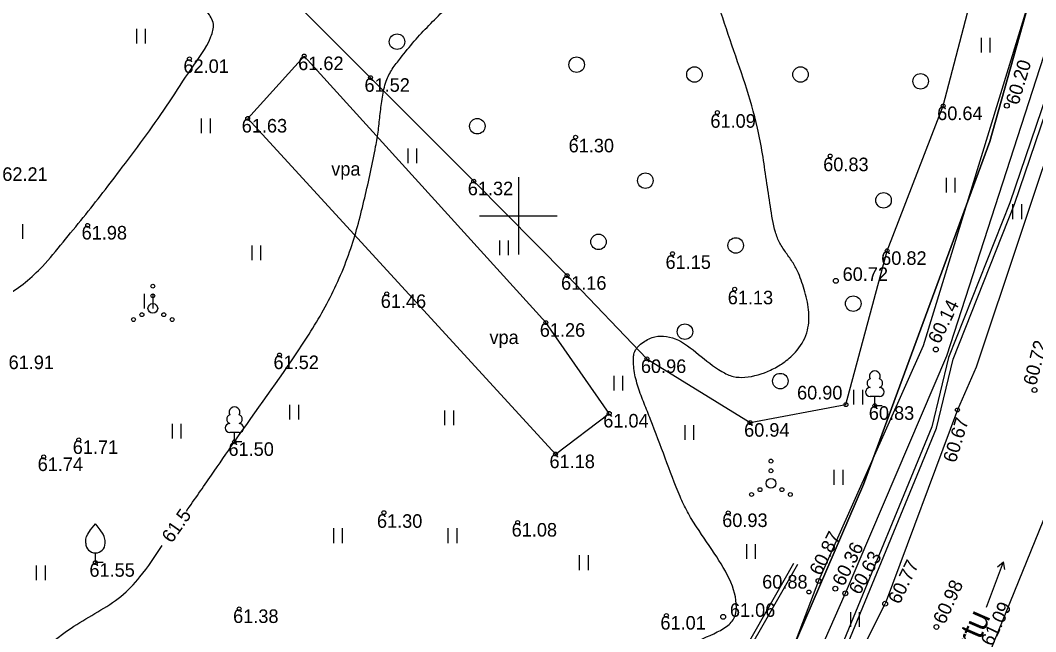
# Model space of a CAD drawing. Extents: x 643123 to 643699, y 6456101 to 6456901.
# Drawn here: x 643524.3 to 643576.7, y 6456278.5 to 6456310.1 of the extents above; entities that cross this region are included whole.
import ezdxf

# ---------------------------------------------------------------- set-up
doc = ezdxf.new("R2010")
doc.units = 0
for name, color, linetype in [('ELKAEV', 7, 'Continuous'), ('HALJASTUS', 7, 'Continuous'), ('KTRASS', 7, 'Continuous'), ('PIIR', 7, 'Continuous'), ('PUU', 7, 'Continuous'), ('SIRAJATIS', 7, 'Continuous'), ('SITRASS', 7, 'Continuous'), ('TEE', 7, 'Continuous'), ('VEEKOGU', 7, 'Continuous'), ('VORK', 7, 'Continuous'), ('VTRASS', 7, 'Continuous')]:
    doc.layers.add(name, color=color, linetype=linetype)

msp = doc.modelspace()

# ---------------------------------------------------------------- linework, layer by layer
at = {"layer": 'ELKAEV'}
for centre, radius in [((643533.021, 6456308.102), 0.1), ((643538.943, 6456308.247), 0.1), ((643542.366, 6456307.128), 0.1), ((643575.215, 6456305.682), 0.125), ((643560.27, 6456305.326), 0.1), ((643571.929, 6456305.667), 0.1), ((643536.029, 6456305.025), 0.1), ((643552.952, 6456304.056), 0.1), ((643566.094, 6456303.085), 0.1), ((643547.698, 6456301.786), 0.1), ((643527.765, 6456299.501), 0.1), ((643557.955, 6456298.041), 0.1), ((643569.038, 6456298.191), 0.1), ((643552.513, 6456296.908), 0.1), ((643566.388, 6456296.636), 0.125), ((643543.205, 6456295.967), 0.1), ((643561.166, 6456296.211), 0.1), ((643551.415, 6456294.48), 0.1), ((643571.551, 6456293.093), 0.125), ((643537.67, 6456292.81), 0.1), ((643556.635, 6456292.61), 0.1), ((643576.644, 6456291), 0.125), ((643566.909, 6456290.247), 0.1), ((643568.4, 6456290.19), 0.1), ((643572.664, 6456289.973), 0.1), ((643554.691, 6456289.794), 0.1), ((643561.962, 6456289.319), 0.1), ((643527.307, 6456288.43), 0.1), ((643535.345, 6456288.329), 0.1), ((643525.496, 6456287.547), 0.1), ((643551.917, 6456287.695), 0.1), ((643543.059, 6456284.67), 0.1), ((643560.832, 6456284.656), 0.1), ((643549.963, 6456284.162), 0.1), ((643528.168, 6456282.088), 0.1), ((643565.49, 6456281.143), 0.125), ((643564.998, 6456280.573), 0.1), ((643566.36, 6456280.745), 0.125), ((643566.877, 6456280.505), 0.125), ((643535.585, 6456279.701), 0.1), ((643568.931, 6456279.967), 0.125), ((643557.641, 6456279.359), 0.1), ((643560.569, 6456279.29), 0.125), ((643571.579, 6456278.77), 0.125)]:
    msp.add_circle(centre, radius, dxfattribs=at)
at = {"layer": 'HALJASTUS'}
for p, q in [((643530.285, 6456309.656), (643530.285, 6456308.895)), ((643530.74, 6456309.656), (643530.74, 6456308.895)), ((643573.888, 6456309.192), (643573.888, 6456308.431)), ((643574.343, 6456309.192), (643574.343, 6456308.431)), ((643533.631, 6456305.019), (643533.631, 6456304.258)), ((643534.086, 6456305.019), (643534.086, 6456304.258)), ((643544.29, 6456303.468), (643544.29, 6456302.707)), ((643544.745, 6456303.468), (643544.745, 6456302.707)), ((643572.079, 6456301.965), (643572.079, 6456301.204)), ((643572.534, 6456301.965), (643572.534, 6456301.204)), ((643575.509, 6456300.591), (643575.509, 6456299.83)), ((643575.964, 6456300.591), (643575.964, 6456299.83)), ((643524.411, 6456299.57), (643524.411, 6456298.809)), ((643536.238, 6456298.468), (643536.238, 6456297.707)), ((643536.693, 6456298.468), (643536.693, 6456297.707)), ((643549.026, 6456298.729), (643549.026, 6456297.968)), ((643549.481, 6456298.729), (643549.481, 6456297.968)), ((643530.676, 6456295.976), (643530.676, 6456295.214)), ((643531.131, 6456295.976), (643531.131, 6456295.214)), ((643554.923, 6456291.742), (643554.923, 6456290.981)), ((643555.378, 6456291.742), (643555.378, 6456290.981)), ((643567.3, 6456291.012), (643567.3, 6456290.251)), ((643567.755, 6456291.012), (643567.755, 6456290.251)), ((643538.193, 6456290.236), (643538.193, 6456289.475)), ((643538.648, 6456290.236), (643538.648, 6456289.475)), ((643546.188, 6456289.947), (643546.188, 6456289.186)), ((643546.643, 6456289.947), (643546.643, 6456289.186)), ((643532.125, 6456289.251), (643532.125, 6456288.49)), ((643532.58, 6456289.251), (643532.58, 6456288.49)), ((643558.585, 6456289.193), (643558.585, 6456288.432)), ((643559.04, 6456289.193), (643559.04, 6456288.432)), ((643566.29, 6456286.874), (643566.29, 6456286.113)), ((643566.745, 6456286.874), (643566.745, 6456286.113)), ((643540.452, 6456283.86), (643540.452, 6456283.099)), ((643540.907, 6456283.86), (643540.907, 6456283.099)), ((643546.362, 6456283.86), (643546.362, 6456283.099)), ((643546.817, 6456283.86), (643546.817, 6456283.099)), ((643561.772, 6456283.048), (643561.772, 6456282.287)), ((643562.227, 6456283.048), (643562.227, 6456282.287)), ((643553.14, 6456282.469), (643553.14, 6456281.707)), ((643553.595, 6456282.469), (643553.595, 6456281.707)), ((643525.115, 6456281.947), (643525.115, 6456281.186)), ((643525.57, 6456281.947), (643525.57, 6456281.186)), ((643567.138, 6456279.533), (643567.138, 6456278.772)), ((643567.593, 6456279.533), (643567.593, 6456278.772))]:
    msp.add_line(p, q, dxfattribs=at)
msp.add_lwpolyline([(643520.831, 6456332.115), (643525.852, 6456325.105), (643531.857, 6456321.335), (643531.245, 6456316.185), (643537.144, 6456312.362), (643542.366, 6456307.128), (643547.698, 6456301.786), (643552.513, 6456296.908), (643556.635, 6456292.61), (643561.962, 6456289.319), (643566.909, 6456290.247), (643569.038, 6456298.191), (643571.929, 6456305.667), (643573.749, 6456312.656), (643573.403, 6456319.688), (643571.034, 6456326.949), (643571.54, 6456331.086), (643567.742, 6456337.138), (643569.222, 6456340.06), (643574.379, 6456341.521), (643576.973, 6456347.632), (643580.796, 6456355.457), (643581.189, 6456359.236)], dxfattribs=at)
msp.add_lwpolyline([(643538.943, 6456308.247), (643536.029, 6456305.025), (643551.917, 6456287.695), (643554.691, 6456289.794), (643551.415, 6456294.48)], close=True, dxfattribs=at)
for centre, radius in [((643543.737, 6456308.984), 0.4), ((643553.006, 6456307.8), 0.4), ((643559.089, 6456307.292), 0.4), ((643564.564, 6456307.292), 0.4), ((643570.762, 6456306.941), 0.4), ((643547.879, 6456304.622), 0.4), ((643556.554, 6456301.814), 0.4), ((643568.851, 6456300.796), 0.4), ((643554.136, 6456298.651), 0.4), ((643561.218, 6456298.466), 0.4), ((643531.131, 6456296.364), 0.1), ((643531.131, 6456295.864), 0.1), ((643567.286, 6456295.463), 0.4), ((643531.131, 6456295.214), 0.25), ((643530.566, 6456294.889), 0.1), ((643531.696, 6456294.889), 0.1), ((643530.131, 6456294.639), 0.1), ((643532.131, 6456294.639), 0.1), ((643558.597, 6456294.014), 0.4), ((643563.521, 6456291.463), 0.4), ((643563.037, 6456287.332), 0.1), ((643563.037, 6456286.832), 0.1), ((643563.037, 6456286.182), 0.25), ((643562.472, 6456285.857), 0.1), ((643563.602, 6456285.857), 0.1), ((643562.037, 6456285.607), 0.1), ((643564.037, 6456285.607), 0.1)]:
    msp.add_circle(centre, radius, dxfattribs=at)
at = {"layer": 'KTRASS'}
msp.add_lwpolyline([(643614.48, 6456310.922), (643613.265, 6456312.066), (643608.115, 6456317.11), (643602.543, 6456322.644), (643599.806, 6456325.296), (643590.107, 6456328.128), (643582.285, 6456329.328), (643579.312, 6456315.078), (643577.541, 6456307.027), (643575.37, 6456300.675), (643572.207, 6456292.672), (643571.343, 6456289.105), (643566.673, 6456277.769), (643560.949, 6456267.631), (643554.377, 6456257.121), (643542.615, 6456240.326)], dxfattribs=at)
at = {"layer": 'PIIR'}
msp.add_lwpolyline([(643601.69, 6456488.57), (643584.91, 6456344.26), (643580.96, 6456327.41), (643574.34, 6456303.84), (643567.81, 6456286.13), (643560.24, 6456268.56), (643542.43, 6456244.32), (643539.8, 6456241.11), (643496, 6456188.8), (643482.7, 6456175.4), (643450.26, 6456136.43), (643424.59, 6456106.45), (643443.56, 6456101.2), (643445.58, 6456104.15), (643470.79, 6456136), (643484.53, 6456152.77), (643494.04, 6456163.38), (643509.04, 6456181.43), (643519.91, 6456194.43), (643549.38, 6456228.03), (643563.7, 6456247.27), (643572.63, 6456263.51), (643594.18, 6456323.66), (643606.2, 6456405.92)], dxfattribs=at)
msp.add_lwpolyline([(643542.43, 6456244.32), (643560.24, 6456268.56), (643567.81, 6456286.13), (643574.34, 6456303.84), (643580.96, 6456327.41), (643584.91, 6456344.26), (643459.95, 6456356.27)], close=True, dxfattribs=at)
at = {"layer": 'PUU'}
for p, q in [((643568.64, 6456290.665), (643568.16, 6456290.665)), ((643568.4, 6456290.19), (643568.4, 6456290.665)), ((643568.78, 6456290.19), (643568.4, 6456290.19)), ((643535.585, 6456288.804), (643535.105, 6456288.804)), ((643535.345, 6456288.329), (643535.345, 6456288.804)), ((643535.725, 6456288.329), (643535.345, 6456288.329)), ((643528.168, 6456282.088), (643528.168, 6456282.588)), ((643528.568, 6456282.088), (643528.168, 6456282.088))]:
    msp.add_line(p, q, dxfattribs=at)
for points in [[(643527.668, 6456283.088), (643527.668, 6456283.238), (643527.678, 6456283.303), (643527.713, 6456283.433), (643527.773, 6456283.553), (643527.918, 6456283.788), (643528.078, 6456283.993), (643528.168, 6456284.088)], [(643528.668, 6456283.088), (643528.668, 6456283.238), (643528.658, 6456283.303), (643528.623, 6456283.433), (643528.563, 6456283.553), (643528.418, 6456283.788), (643528.258, 6456283.993), (643528.168, 6456284.088)]]:
    msp.add_lwpolyline(points, dxfattribs=at)
for centre, radius, start, end in [((643568.4, 6456291.71), 0.277, 332.5799, 207.4201), ((643568.163, 6456290.902), 0.238, 90.0016, 269.3953), ((643568.23, 6456291.363), 0.233, 109.0217, 253.1415), ((643568.57, 6456291.363), 0.233, 286.8508, 70.9859), ((643568.637, 6456290.902), 0.238, 270.6047, 89.9984), ((643535.345, 6456289.849), 0.277, 332.5799, 207.4201), ((643535.175, 6456289.502), 0.233, 109.0217, 253.1415), ((643535.515, 6456289.502), 0.233, 286.8508, 70.9859), ((643535.108, 6456289.041), 0.238, 90.0016, 269.3953), ((643535.582, 6456289.041), 0.238, 270.6047, 89.9984), ((643528.168, 6456283.088), 0.5, 180, 0)]:
    msp.add_arc(centre, radius, start, end, dxfattribs=at)
at = {"layer": 'SIRAJATIS'}
for points in [[(643509.153, 6456308.271), (643509.946, 6456308.59), (643510.731, 6456308.931), (643512.067, 6456309.646), (643513.184, 6456310.536), (643514.61, 6456312.02), (643516.028, 6456313.516), (643517.446, 6456315.012), (643518.873, 6456316.495), (643520.097, 6456317.718), (643521.343, 6456318.922), (643522.591, 6456320.124), (643523.818, 6456321.341), (643524.167, 6456321.823), (643524.385, 6456322.384), (643524.591, 6456323.646), (643524.752, 6456324.929), (643525.035, 6456325.786), (643525.186, 6456326.035), (643525.498, 6456326.364), (643525.835, 6456326.651), (643526.203, 6456326.881), (643526.604, 6456327.034), (643528.514, 6456327.53), (643530.421, 6456328.029), (643531.201, 6456328.412), (643531.538, 6456328.702), (643531.832, 6456329.038), (643532.005, 6456329.314), (643532.156, 6456329.607), (643532.405, 6456330.233), (643532.773, 6456331.584), (643533.132, 6456332.936), (643533.369, 6456333.565), (643533.677, 6456334.138), (643534.24, 6456334.762), (643534.932, 6456335.326), (643535.599, 6456335.913), (643535.875, 6456336.242), (643535.991, 6456336.42), (643536.042, 6456336.513), (643536.088, 6456336.608), (643536.48, 6456338.015), (643536.571, 6456339.518), (643536.537, 6456341.061), (643536.553, 6456342.588)], [(643521.253, 6456293.911), (643521.672, 6456294.392), (643522.578, 6456295.17), (643523.57, 6456295.863), (643524.553, 6456296.568), (643525.431, 6456297.382), (643526.498, 6456298.638), (643527.539, 6456299.91), (643529.555, 6456302.505), (643530.798, 6456304.179), (643531.989, 6456305.875), (643533.107, 6456307.571), (643534.131, 6456309.249), (643534.255, 6456309.897), (643533.94, 6456310.525), (643532.504, 6456311.747), (643530.841, 6456312.956), (643530.243, 6456313.571), (643530.057, 6456313.883), (643529.969, 6456314.199), (643529.933, 6456314.617), (643529.949, 6456315.096), (643530.081, 6456315.586), (643530.21, 6456315.815), (643530.388, 6456316.036), (643530.813, 6456316.351), (643531.282, 6456316.497), (643531.859, 6456316.434), (643532.435, 6456316.062), (643533.59, 6456314.877), (643534.742, 6456313.909), (643535.316, 6456313.808), (643535.602, 6456313.907), (643535.745, 6456314), (643535.887, 6456314.125), (643536.497, 6456314.883), (643536.886, 6456315.644), (643537.186, 6456316.407), (643537.344, 6456316.789), (643537.527, 6456317.172), (643539.004, 6456319.97), (643540.472, 6456322.775), (643541.237, 6456324.4), (643541.881, 6456326.077), (643542.405, 6456327.798), (643542.622, 6456328.671), (643542.81, 6456329.551), (643542.972, 6456331.093), (643542.955, 6456332.648), (643542.904, 6456334.207), (643542.963, 6456335.759), (643543.084, 6456336.816), (643543.578, 6456339.967), (643543.707, 6456340.601)], [(643532.864, 6456284.746), (643534.153, 6456286.602), (643535.345, 6456288.329), (643538.695, 6456293.122), (643540.201, 6456295.618), (643540.825, 6456296.94), (643541.349, 6456298.31), (643542.07, 6456300.929), (643542.633, 6456303.577), (643542.771, 6456304.419), (643542.868, 6456305.269), (643542.984, 6456306.117), (643543.175, 6456306.954), (643543.492, 6456307.576), (643543.918, 6456308.14), (643544.625, 6456309.01), (643545.38, 6456309.826), (643546.965, 6456311.386), (643548.532, 6456312.987), (643549.266, 6456313.856), (643549.944, 6456314.798), (643550.735, 6456316.394), (643551.065, 6456318.092), (643551.051, 6456320.459), (643550.886, 6456322.823), (643550.585, 6456325.163), (643550.175, 6456327.499), (643549.793, 6456329.832), (643549.656, 6456330.998), (643549.579, 6456332.163), (643549.87, 6456335.633), (643550.071, 6456336.506), (643550.294, 6456337.363), (643550.824, 6456339.048)], [(643546.506, 6456270.974), (643546.069, 6456271.639), (643545.677, 6456272.325), (643545.411, 6456273.013), (643545.349, 6456273.352), (643545.34, 6456273.52), (643545.348, 6456273.686), (643545.613, 6456274.375), (643546.18, 6456274.986), (643546.919, 6456275.51), (643547.313, 6456275.736), (643547.701, 6456275.936), (643548.703, 6456275.919), (643549.713, 6456275.281), (643550.718, 6456274.612), (643551.703, 6456274.5), (643553.49, 6456275.211), (643555.266, 6456276.002), (643557.036, 6456276.876), (643558.807, 6456277.835), (643560.264, 6456278.508), (643560.877, 6456278.9), (643561.086, 6456279.139), (643561.158, 6456279.273), (643561.204, 6456279.418), (643561.046, 6456280.87), (643560.236, 6456282.384), (643559.196, 6456283.937), (643558.722, 6456284.72), (643558.347, 6456285.503), (643557.578, 6456287.484), (643556.821, 6456289.471), (643556.494, 6456290.302), (643556.183, 6456291.151), (643555.977, 6456292.005), (643555.942, 6456292.429), (643555.945, 6456292.64), (643555.965, 6456292.85), (643556.309, 6456293.37), (643556.6, 6456293.562), (643556.902, 6456293.71), (643558.098, 6456293.644), (643559.297, 6456292.843), (643560.496, 6456291.964), (643561.094, 6456291.7), (643561.691, 6456291.663), (643563.016, 6456292.03), (643563.665, 6456292.397), (643563.985, 6456292.649), (643564.3, 6456292.956), (643564.883, 6456293.955), (643564.991, 6456295.013), (643564.792, 6456296.064), (643564.452, 6456297.037), (643564.176, 6456297.562), (643563.827, 6456298.072), (643563.495, 6456298.592), (643563.272, 6456299.149), (643563.009, 6456300.484), (643562.804, 6456301.839), (643562.6, 6456303.195), (643562.342, 6456304.529), (643561.698, 6456306.814), (643560.929, 6456309.082), (643560.18, 6456311.359), (643559.597, 6456313.666), (643559.499, 6456314.634), (643559.549, 6456315.611), (643559.909, 6456317.582), (643560.307, 6456319.555), (643560.378, 6456321.506), (643559.928, 6456323.781), (643559.243, 6456326.037), (643558.553, 6456328.292), (643558.09, 6456330.564), (643557.96, 6456332.912), (643558.122, 6456335.28), (643558.551, 6456337.078), (643558.915, 6456337.939), (643559.223, 6456338.513)], [(643522.366, 6456271.001), (643523.49, 6456275.102), (643524.475, 6456276.65), (643525.186, 6456277.304), (643525.907, 6456277.937), (643526.463, 6456278.393), (643527.059, 6456278.8), (643528.299, 6456279.552), (643529.482, 6456280.348), (643530.464, 6456281.349), (643531.616, 6456282.971)]]:
    msp.add_spline(points, degree=3, dxfattribs=at)
at = {"layer": 'SITRASS'}
for points in [[(643534.202, 6456232.329), (643543.56, 6456245.71), (643564.226, 6456282.068)], [(643564.411, 6456281.988), (643543.642, 6456245.653), (643534.274, 6456232.257)]]:
    msp.add_lwpolyline(points, dxfattribs=at)
at = {"layer": 'TEE'}
for p in [(643574.171, 6456279.794), (643574.727, 6456281.873), (643575.115, 6456281.728)]:
    msp.add_line(p, (643575.046, 6456282.135), dxfattribs=at)
for points in [[(643589.443, 6456358.313), (643586.866, 6456343.693), (643584.43, 6456331.535), (643584.148, 6456328.743), (643580.454, 6456312.647), (643573.629, 6456292.175), (643572.664, 6456289.973), (643568.931, 6456279.967)], [(643574.349, 6456277.497), (643579.419, 6456289.936), (643586.355, 6456310.816), (643588.707, 6456319.977), (643590.218, 6456327.758), (643592.463, 6456337.803), (643596.031, 6456356.34)], [(643536.856, 6456229.679), (643543.86, 6456238.463), (643553.861, 6456252.619), (643562.675, 6456267.466), (643568.931, 6456279.967)]]:
    msp.add_lwpolyline(points, dxfattribs=at)
at = {"layer": 'VEEKOGU'}
for points in [[(643585.753, 6456357.206), (643584.383, 6456351.026), (643583.311, 6456341.768), (643581.455, 6456330.215), (643578.212, 6456317.729), (643577.279, 6456314.111), (643570.901, 6456293.29), (643565.49, 6456281.143)], [(643566.877, 6456280.505), (643572.116, 6456292.759), (643578.861, 6456313.628), (643580.281, 6456317.599), (643582.982, 6456329.765), (643584.859, 6456341.311), (643587.747, 6456356.622)], [(643565.49, 6456281.143), (643563.52, 6456275.954), (643558.495, 6456267.103), (643548.029, 6456250.108), (643548.318, 6456249.253), (643549.286, 6456249.078), (643559.493, 6456266.355), (643564.752, 6456275.672), (643566.877, 6456280.505)]]:
    msp.add_lwpolyline(points, dxfattribs=at)
at = {"layer": 'VORK'}
for p, q in [((643550, 6456302), (643550, 6456298)), ((643548, 6456300), (643552, 6456300))]:
    msp.add_line(p, q, dxfattribs=at)
at = {"layer": 'VTRASS'}
msp.add_lwpolyline([(643542.72, 6456239.525), (643554.586, 6456256.984), (643561.164, 6456267.503), (643566.898, 6456277.66), (643571.581, 6456289.027), (643572.446, 6456292.596), (643575.605, 6456300.589), (643577.782, 6456306.96), (643579.556, 6456315.026), (643582.381, 6456328.586), (643582.469, 6456329.898)], dxfattribs=at)

# ---------------------------------------------------------------- texts
at = {"layer": 'ELKAEV'}
for s, p in [(' 62.01', (643532.451, 6456307.374)), (' 61.62', (643538.373, 6456307.519)), (' 61.52', (643541.796, 6456306.4)), (' 60.64', (643571.359, 6456304.939)), (' 61.63', (643535.459, 6456304.297)), (' 61.09', (643559.651, 6456304.543)), (' 61.30', (643552.333, 6456303.273)), (' 60.83', (643565.475, 6456302.301)), (' 62.21', (643523.1, 6456301.8)), (' 61.32', (643547.128, 6456301.058)), (' 61.98', (643527.195, 6456298.773)), (' 61.15', (643557.336, 6456297.258)), (' 60.82', (643568.468, 6456297.463)), (' 61.16', (643551.943, 6456296.18)), ('60.72', (643566.738, 6456296.636)), (' 61.46', (643542.635, 6456295.239)), (' 61.13', (643560.547, 6456295.427)), (' 61.26', (643550.845, 6456293.752)), (' 61.91', (643523.426, 6456292.081)), (' 61.52', (643537.1, 6456292.082)), (' 60.96', (643556.065, 6456291.882)), (' 60.90', (643564.125, 6456290.515)), (' 60.83', (643567.83, 6456289.462)), (' 61.04', (643554.121, 6456289.066)), (' 60.94', (643561.392, 6456288.591)), (' 61.71', (643526.737, 6456287.702)), (' 61.50', (643534.775, 6456287.601)), (' 61.74', (643524.926, 6456286.819)), (' 61.18', (643551.347, 6456286.967)), (' 61.30', (643542.44, 6456283.886)), (' 60.93', (643560.262, 6456283.928)), (' 61.08', (643549.393, 6456283.434)), (' 61.55', (643527.598, 6456281.36)), (' 60.88', (643562.325, 6456280.751)), (' 61.38', (643535.015, 6456278.973)), ('61.06', (643560.919, 6456279.29)), (' 61.01', (643557.071, 6456278.631))]:
    msp.add_text(s, height=0.7, dxfattribs=at).set_placement(p)
for s, rotation, p in [('60.20', 73.2587, (643575.81, 6456305.677)), ('60.14', 63.7089, (643571.73, 6456293.336)), ('60.72', 75.3955, (643576.72, 6456291.19)), (' 60.67', 72.9856, (643572.496, 6456286.956)), (' 60.87', 63.2523, (643565.49, 6456281.143)), (' 60.36', 63.3955, (643566.673, 6456280.588)), (' 60.63', 60.2477, (643567.485, 6456280.157)), (' 60.77', 64.219, (643569.561, 6456279.662)), (' 60.98', 65.3996, (643571.898, 6456278.624)), (' 61.09', 64.4823, (643574.349, 6456277.497))]:
    msp.add_text(s, height=0.7, rotation=rotation, dxfattribs=at).set_placement(p)
at = {"layer": 'HALJASTUS'}
for p in [(643540.34, 6456302.071), (643548.508, 6456293.376)]:
    msp.add_text('vpa', height=0.7, dxfattribs=at).set_placement(p)
at = {"layer": 'SIRAJATIS'}
msp.add_text('61.5', height=0.7, rotation=54.8791, dxfattribs=at).set_placement((643532.105, 6456283.056))
at = {"layer": 'TEE'}
msp.add_text('Tartu', height=1.2, rotation=66.6196, dxfattribs=at).set_placement((643572.907, 6456275.876))

doc.saveas('drawing.dxf')
